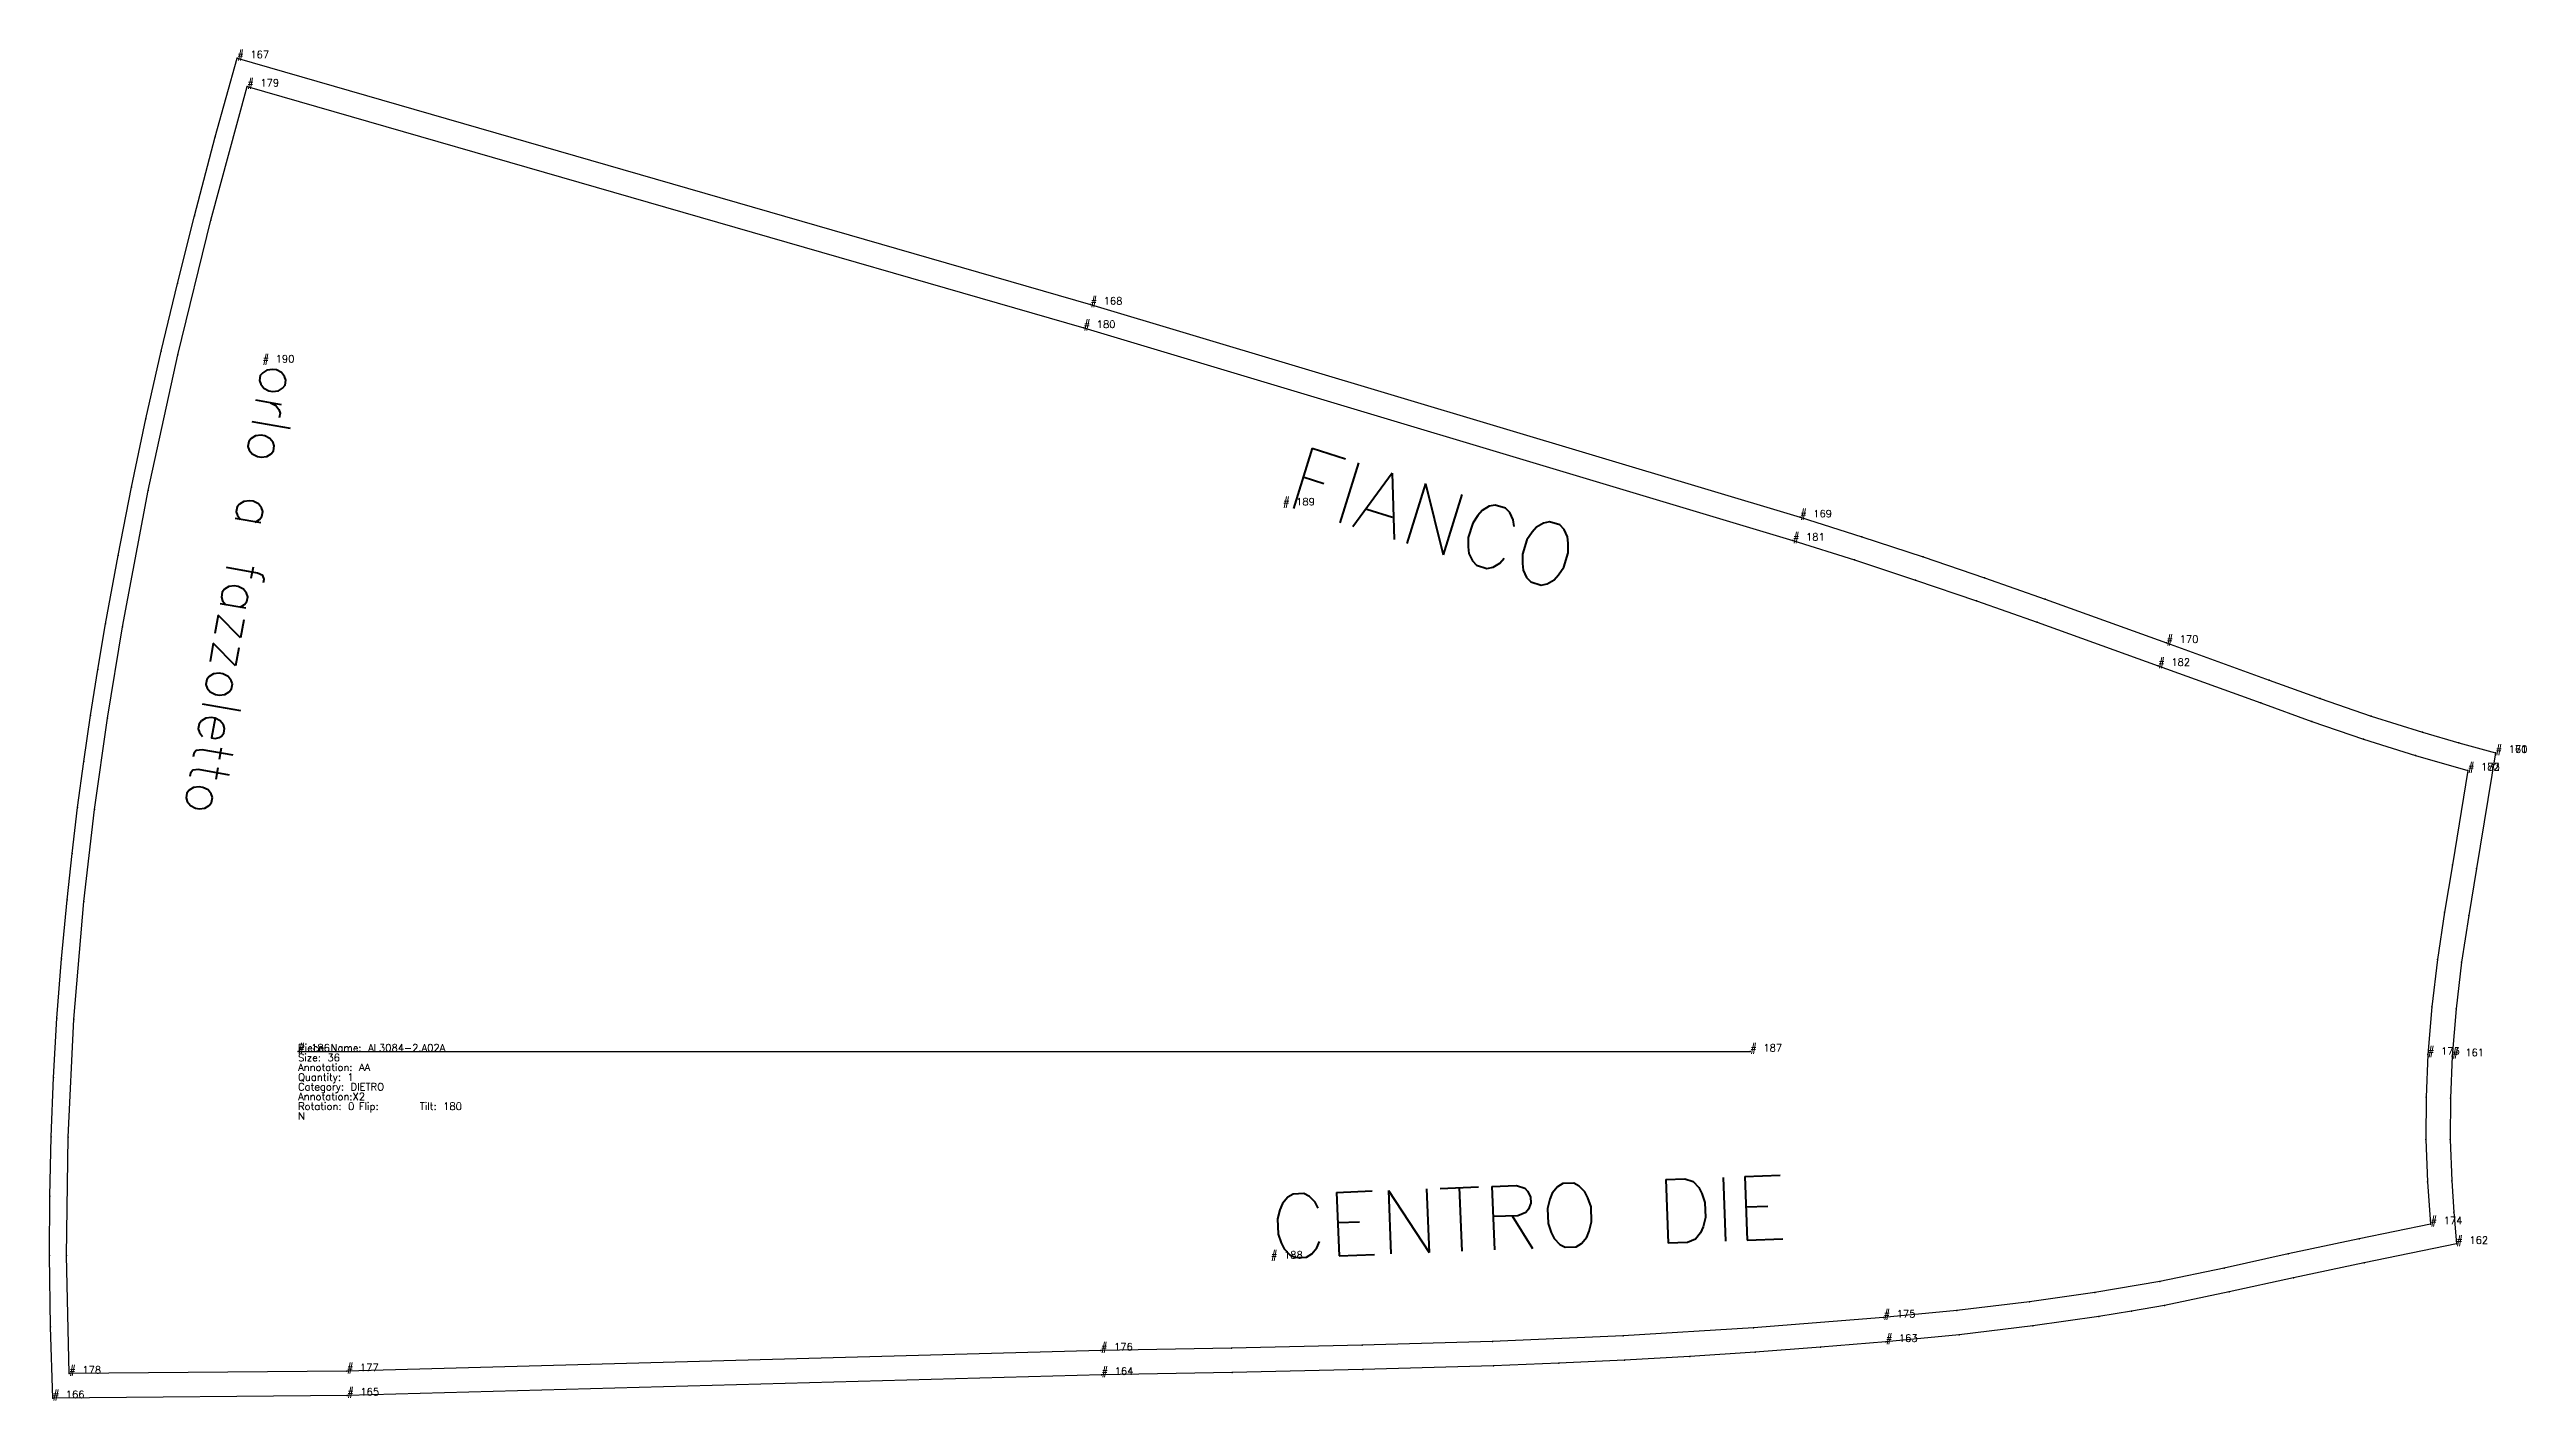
# Model space of a CAD drawing. Extents: x 0 to 9175, y -571 to 572.
# Drawn here: x 1758 to 2776, y -143 to 412 of the extents above; entities that cross this region are included whole.
import ezdxf

# ---------------------------------------------------------------- set-up
doc = ezdxf.new("R2010")
doc.units = 0
for name, color, linetype in [('1', 7, 'CONTINUOUS'), ('14', 7, 'CONTINUOUS'), ('15', 7, 'CONTINUOUS'), ('2', 1, 'CONTINUOUS'), ('3', 2, 'CONTINUOUS'), ('4', 3, 'CONTINUOUS'), ('7', 5, 'CONTINUOUS')]:
    doc.layers.add(name, color=color, linetype=linetype)
doc.styles.get("Standard").update_dxf_attribs({"font": 'txt', "bigfont": '   '})

# ---------------------------------------------------------------- blocks, each defined once
blk = doc.blocks.new('AL3084-2A02A')
at = {"layer": '1'}
blk.add_lwpolyline([(902.941, 122.739), (895.105, 75.183), (891.897, 55.871), (889.018, 36.69), (886.779, 17.499), (885.108, -1.918), (884.401, -19.136), (884.349, -36.182), (884.943, -53.153), (885.742, -66.085), (886.829, -78.996), (849.02, -86.803), (819.87, -92.989), (793.513, -98.811), (766.88, -104.322), (753.394, -106.757), (739.868, -108.956), (712.782, -112.788), (682.599, -116.391), (652.382, -119.258), (625.566, -121.547), (598.728, -123.586), (571.859, -125.377), (544.974, -126.897), (518.09, -128.131), (491.196, -129.13), (437.463, -130.675), (383.755, -131.924), (330.123, -132.82), (20.207, -141.357), (-100.817, -142.417), (-101.75, -113.13), (-102.119, -83.828), (-102.001, -59.413), (-101.464, -35.004), (-100.482, -10.61), (-99.061, 13.763), (-97.213, 38.098), (-94.944, 62.396), (-92.877, 81.38), (-90.565, 100.335), (-88.02, 119.248), (-85.252, 138.13), (-82.271, 156.981), (-79.086, 175.798), (-73.954, 203.933), (-68.413, 231.991), (-62.489, 259.97), (-56.2, 287.869), (-49.565, 315.678), (-42.598, 343.406), (-34.004, 375.888), (-24.968, 408.25), (325.634, 306.998), (617.196, 219.556), (642.535, 211.541), (667.768, 203.257), (692.894, 194.693), (717.936, 185.915), (767.739, 167.943), (809.865, 152.67), (830.856, 145.071), (851.816, 137.827), (872.921, 131.228), (887.898, 126.867), (902.941, 122.739)], close=True, dxfattribs=at)
at = {"layer": '14'}
blk.add_lwpolyline([(891.622, 115.548), (885.23, 76.722), (882.009, 57.312), (879.092, 37.858), (876.815, 18.318), (875.13, -1.283), (874.41, -18.74), (874.352, -36.215), (874.957, -53.615), (876.22, -70.975), (846.97, -77.015), (817.753, -83.216), (791.421, -89.032), (765.021, -94.495), (738.321, -99.075), (711.489, -102.872), (681.534, -106.447), (651.508, -109.296), (598.019, -113.61), (544.459, -116.91), (490.845, -119.136), (437.203, -120.679), (383.555, -121.926), (329.902, -122.823), (20.025, -131.359), (-94.039, -132.357), (-95.118, -83.797), (-94.467, -35.224), (-92.075, 13.296), (-87.978, 61.699), (-83.621, 99.447), (-78.331, 137.077), (-72.192, 174.579), (-61.554, 230.59), (-49.38, 286.288), (-35.82, 341.655), (-20.866, 396.657), (322.811, 297.405), (614.252, 209.999), (639.468, 202.023), (664.595, 193.774), (689.627, 185.241), (714.585, 176.493), (764.338, 158.539), (806.456, 143.269), (827.52, 135.643), (848.69, 128.327), (870.068, 121.643), (891.622, 115.548)], close=True, dxfattribs=at)
at = {"layer": '2'}
for p in [(-24.968, 408.25), (-20.866, 396.657), (325.634, 306.998), (322.811, 297.405), (617.196, 219.556), (614.252, 209.999), (767.739, 167.943), (764.338, 158.539), (902.941, 122.739), (902.941, 122.739), (891.622, 115.548), (891.622, 115.548), (0, 0), (596.723, 0), (875.13, -1.283), (885.108, -1.918), (876.22, -70.975), (886.829, -78.996), (651.508, -109.296), (652.382, -119.258), (20.025, -131.359), (329.902, -122.823), (-100.817, -142.417), (-94.039, -132.357), (20.207, -141.357), (330.123, -132.82)]:
    blk.add_point(p, dxfattribs=at)
at = {"layer": '3'}
for p in [(-34.004, 375.888), (-42.598, 343.406), (-35.82, 341.655), (-49.565, 315.678), (-56.2, 287.869), (-49.38, 286.288), (-62.489, 259.97), (-68.413, 231.991), (-61.554, 230.59), (-73.954, 203.933), (642.535, 211.541), (639.468, 202.023), (664.595, 193.774), (667.768, 203.257), (692.894, 194.693), (689.627, 185.241), (717.936, 185.915), (-79.086, 175.798), (-72.192, 174.579), (714.585, 176.493), (-82.271, 156.981), (809.865, 152.67), (806.456, 143.269), (830.856, 145.071), (-85.252, 138.13), (-78.331, 137.077), (827.52, 135.643), (851.816, 137.827), (848.69, 128.327), (872.921, 131.228), (887.898, 126.867), (-88.02, 119.248), (870.068, 121.643), (-90.565, 100.335), (-83.621, 99.447), (-92.877, 81.38), (885.23, 76.722), (895.105, 75.183), (-94.944, 62.396), (-87.978, 61.699), (882.009, 57.312), (891.897, 55.871), (-97.213, 38.098), (879.092, 37.858), (889.018, 36.69), (-99.061, 13.763), (-92.075, 13.296), (876.815, 18.318), (886.779, 17.499), (-100.482, -10.61), (874.41, -18.74), (884.401, -19.136), (-101.464, -35.004), (-94.467, -35.224), (874.352, -36.215), (884.349, -36.182), (-102.001, -59.413), (874.957, -53.615), (884.943, -53.153), (885.742, -66.085), (846.97, -77.015), (-102.119, -83.828), (-95.118, -83.797), (791.421, -89.032), (817.753, -83.216), (849.02, -86.803), (738.321, -99.075), (765.021, -94.495), (793.513, -98.811), (819.87, -92.989), (681.534, -106.447), (711.489, -102.872), (739.868, -108.956), (753.394, -106.757), (766.88, -104.322), (-101.75, -113.13), (383.555, -121.926), (437.203, -120.679), (490.845, -119.136), (544.459, -116.91), (598.019, -113.61), (625.566, -121.547), (682.599, -116.391), (712.782, -112.788), (383.755, -131.924), (437.463, -130.675), (491.196, -129.13), (518.09, -128.131), (544.974, -126.897), (571.859, -125.377), (598.728, -123.586)]:
    blk.add_point(p, dxfattribs=at)
at = {"layer": '4'}
for p in [(325.634, 306.998, 5), (617.196, 219.556, 5), (767.739, 167.943, 5), (885.108, -1.918, 5), (652.382, -119.258, 5), (20.207, -141.357, 5), (330.123, -132.82, 5)]:
    blk.add_point(p, dxfattribs=at)
at = {"layer": '7'}
blk.add_line((0, 0), (596.723, 0), dxfattribs=at)
at = {"layer": '1'}
for s, p in [('# 167', (-24.968, 408.25)), ('# 168', (325.634, 306.998)), ('# 169', (617.196, 219.556)), ('# 170', (767.739, 167.943)), ('# 160', (902.941, 122.739)), ('# 171', (902.941, 122.739)), ('Piece Name: AL3084-2.A02A', (0, 0)), ('# 161', (885.108, -1.918)), ('Annotation: AA', (0, -8)), ('Size: 36', (0, -4)), ('Quantity: 1', (0, -12)), ('Annotation:X2', (0, -20)), ('Category: DIETRO', (0, -16)), ('Rotation: 0', (0, -24)), ('N', (0, -28)), ('Flip: ', (25, -24)), ('Tilt: 180', (50, -24)), ('# 162', (886.829, -78.996)), ('# 163', (652.382, -119.258)), ('# 164', (330.123, -132.82)), ('# 166', (-100.817, -142.417)), ('# 165', (20.207, -141.357))]:
    blk.add_text(s, height=3, dxfattribs=at).set_placement(p)
at = {"layer": '14'}
for s, p in [('# 179', (-20.866, 396.657)), ('# 180', (322.811, 297.405)), ('# 181', (614.252, 209.999)), ('# 182', (764.338, 158.539)), ('# 172', (891.622, 115.548)), ('# 183', (891.622, 115.548)), ('# 173', (875.13, -1.283)), ('# 174', (876.22, -70.975)), ('# 175', (651.508, -109.296)), ('# 176', (329.902, -122.823)), ('# 178', (-94.039, -132.357)), ('# 177', (20.025, -131.359))]:
    blk.add_text(s, height=3, dxfattribs=at).set_placement(p)
at = {"layer": '15'}
for s, p in [('# 190', (-14.566, 283.199)), ('# 189', (404.73, 224.488)), ('# 188', (399.76, -85.08))]:
    blk.add_text(s, height=3, dxfattribs=at).set_placement(p)
for s, height, rotation, p in [('orlo a fazzoletto', 16.025, -99.973, (-14.566, 283.199)), ('FIANCO', 25.906, -17.195, (404.73, 224.488)), ('CENTRO DIE', 26.148, 2.206, (399.76, -85.08))]:
    blk.add_text(s, height=height, rotation=rotation, dxfattribs=at).set_placement(p)
at = {"layer": '7'}
for s, p in [('# 186', (0, 0)), ('# 187', (596.723, 0))]:
    blk.add_text(s, height=3, dxfattribs=at).set_placement(p)

msp = doc.modelspace()

# ---------------------------------------------------------------- block references
at = {"layer": '1'}
msp.add_blockref('AL3084-2A02A', (1860.384, 0), dxfattribs=at)

doc.saveas('drawing.dxf')
